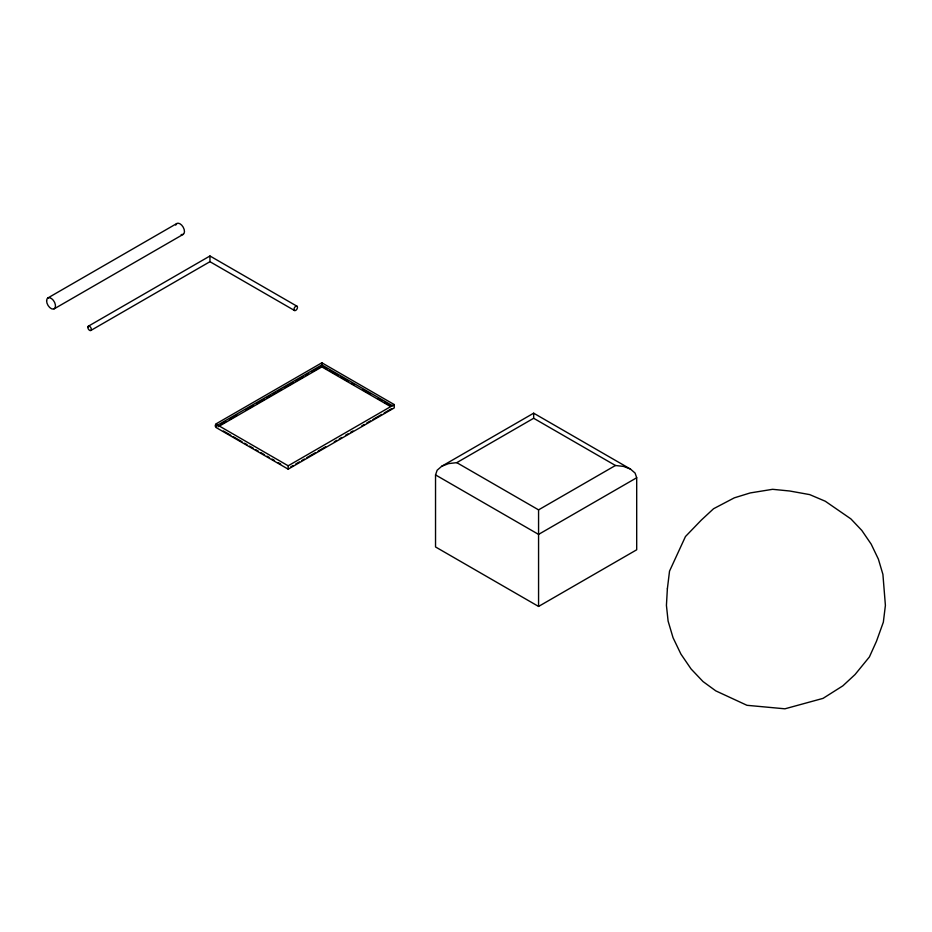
<?xml version="1.0" encoding="UTF-8"?>
<svg xmlns="http://www.w3.org/2000/svg" width="932" height="932" viewBox="0 0 932 932"><rect width="100%" height="100%" fill="white"/><g stroke="black" fill="none" stroke-linecap="round" stroke-linejoin="round"><path stroke-width="1.4" d="M435.535 474.912L437.155 470.217L441.756 466.245L533.663 413.179L630.463 469.076L635.076 473.06L636.696 477.755L636.696 549.787L538.568 606.441L435.535 546.956L435.535 474.912L538.568 534.397L636.696 477.755M216.97 425.458C217.436 422.872 213.801 424.677 215.805 427.369L288.186 469.169L394.248 407.925L394.248 404.57L321.866 362.781L215.805 424.013L288.186 465.802L394.248 404.57L392.943 405.839M47.905 297.949L176.882 223.482M54.196 308.842L183.173 234.375M88.354 326.2L209.956 255.985L296.959 306.209A2.47 1.421 -60 0 1 296.178 310.041A2.47 1.421 -60 0 1 294.034 308.807A2.47 1.421 -60 0 1 296.959 306.209M90.823 330.476L209.956 261.694L294.489 310.496M217.75 425.05L321.866 364.936L392.244 405.571M220.779 424.491L225.765 421.613M229.517 419.458L236.996 415.136M245.733 410.092L253.224 405.77M256.964 403.603L264.455 399.28M266.948 397.836L270.699 395.681M273.192 394.236L275.686 392.803M278.19 391.358L281.93 389.192M284.423 387.759L293.161 382.714M295.654 381.27L303.145 376.947M305.638 375.503L308.142 374.058M311.882 371.903L321.866 366.136M218.298 426.705L321.866 366.905L390.426 406.492M290.679 466.955L293.172 465.522M295.665 464.078L299.405 461.923M301.898 460.478L304.391 459.045M306.884 457.6L315.622 452.556M318.115 451.123L325.594 446.801M334.32 441.768L336.813 440.323M339.306 438.879L341.799 437.446M345.539 435.291L348.032 433.846M350.525 432.401L353.018 430.968M361.756 425.924L364.249 424.491M366.742 423.046L370.482 420.891M372.975 419.447L381.701 414.414M384.194 412.969L391.673 408.647M441.756 466.245L448.653 463.588L456.785 462.645L533.663 418.27L615.446 465.487L623.578 466.419L630.463 469.076M456.785 462.645L538.568 509.862L615.446 465.487M216.783 425.609L216.55 425.738A2.272 1.852 0 0 0 216.667 426.751M323.113 366.858L326.852 369.025M329.357 370.458L338.095 375.503M340.588 376.947L348.079 381.27M351.818 383.436L354.311 384.869M363.049 389.914L370.54 394.236M378.031 398.558L381.77 400.725M384.264 402.17L390.508 405.77M223.365 430.968L230.845 435.291M233.338 436.735L242.064 441.768M244.557 443.213L247.05 444.646M249.543 446.09L253.283 448.245M255.776 449.69L258.269 451.123M260.762 452.568L264.502 454.723M266.995 456.167L269.488 457.6M271.981 459.045L274.474 460.478M278.214 462.645L280.707 464.078M538.568 509.862L538.568 606.441M533.663 413.179L533.663 418.27M321.866 362.781L321.866 366.905M288.186 465.557L288.186 469.169M209.956 255.985L209.956 261.694M175.729 225.113A6.291 3.635 60 0 1 183.173 227.117A6.291 3.635 60 0 1 181.181 234.561M667.37 588.803L666.427 605.381L668.104 621.096L673.044 637.698L680.884 654.031L691.101 668.99L703.008 681.548L715.788 690.868L746.975 705.303L784.93 708.809L823.049 698.371L842.866 685.836L855.063 674.523L869.393 656.955L876.464 641.309L883.35 622.157L885.4 605.381L882.907 574.368L878.387 559.142L871.187 544.148L861.809 530.425L850.881 518.891L825.274 501.23L809.71 494.612L789.695 491.001L772.605 489.312L750.225 492.935L734.323 497.839L713.562 508.732L701.26 520.149L685.463 536.529L669.526 571.141L667.37 588.803M46.6 300.826A6.291 3.635 60 0 0 53.275 309.121A6.291 3.635 60 0 0 53.275 300.232A6.291 3.635 60 0 0 46.6 300.826M87.841 327.33A2.47 1.421 60 0 0 90.462 330.58A2.47 1.421 60 0 0 90.462 327.097A2.47 1.421 60 0 0 87.841 327.33"/></g></svg>
